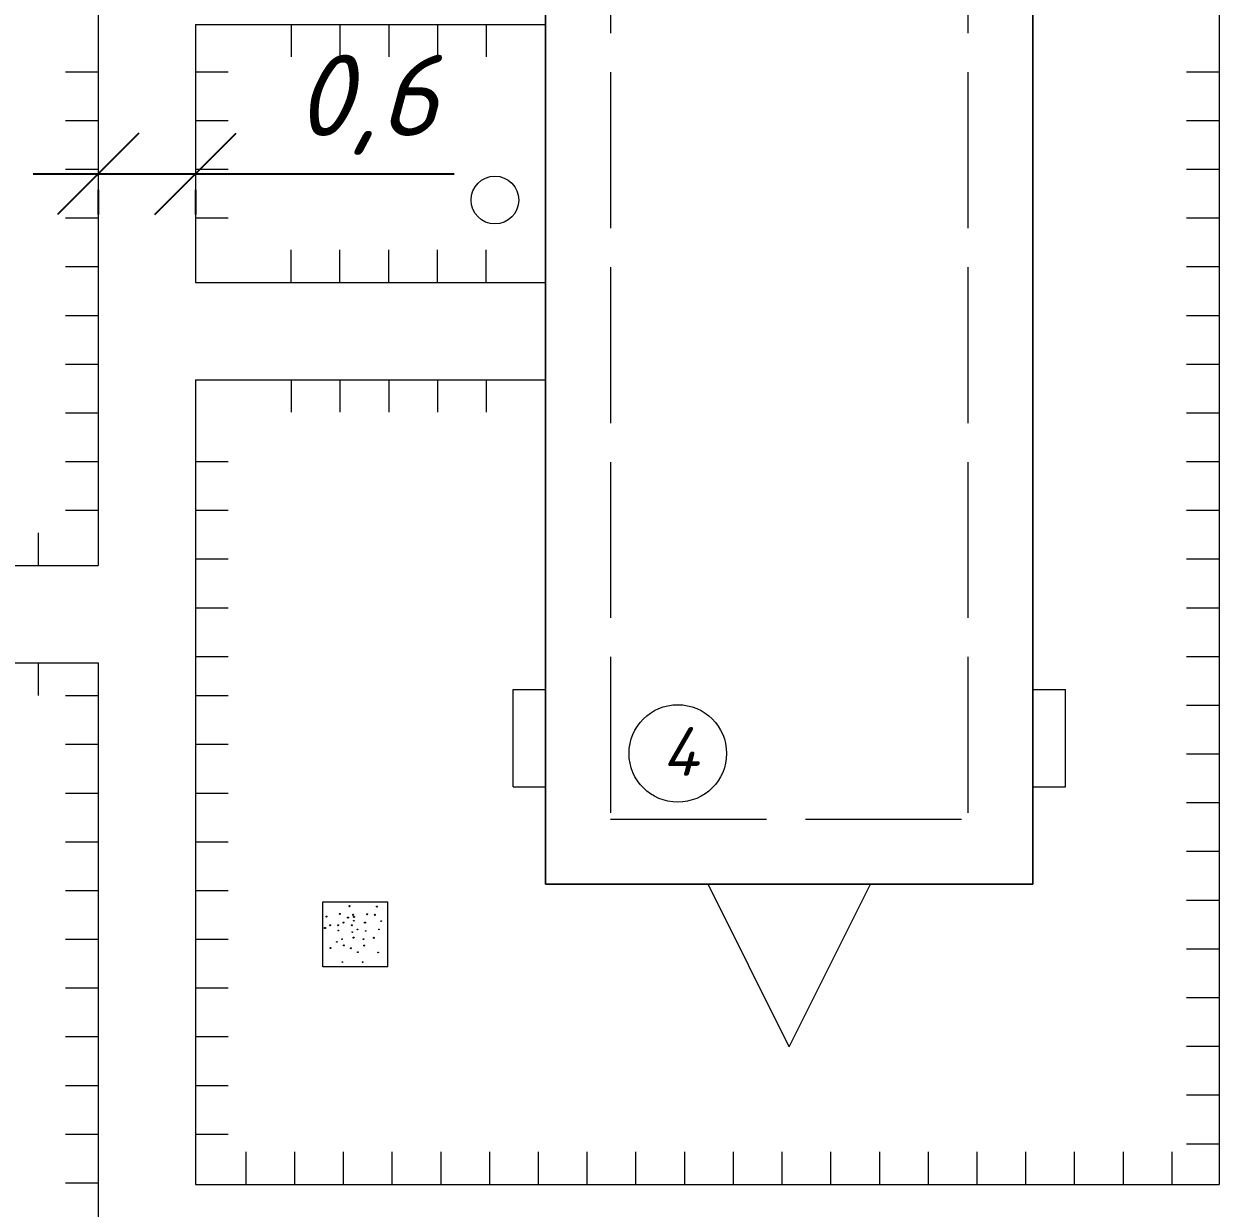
# Model space of a CAD drawing. Header units: millimetres. Extents: x 27137 to 30937, y -4667 to -569.
# Drawn here: x 29050.12 to 29086.9, y -4074.1 to -4037.64 of the extents above; entities that cross this region are included whole.
import ezdxf

# ---------------------------------------------------------------- set-up
doc = ezdxf.new("R2010")
doc.units = ezdxf.units.MM
doc.header["$LTSCALE"] = 0.4
doc.linetypes.add('ACAD_ISO02W100', pattern=[15, 12, -3])
doc.styles.add('Isocpeur', font='isocpeui.ttf', dxfattribs={"height": 2.5})
doc.styles.get("Standard").update_dxf_attribs({"font": 'isocpeui.ttf', "height": 2.5})
doc.dimstyles.new('06', dxfattribs={"dimtxt": 2.5, "dimasz": 2.5, "dimexe": 1.25, "dimexo": 0.625, "dimtad": 1, "dimdec": 0, "dimlfac": 200, "dimtxsty": 'Standard', "dimblk": 'OBLIQUE', "dimcen": 2.5, "dimdle": 2, "dimadec": 0, "dimazin": 0, "dimtfac": 1, "dimtdec": 0, "dimtmove": 0, "dimatfit": 3, "dimldrblk": 'OBLIQUE', "dimfxl": 1, "dimarcsym": 0})

# ---------------------------------------------------------------- blocks, each defined once
blk = doc.blocks.new('_Oblique')
at = {"color": 0, "linetype": 'ByBlock', "lineweight": -2}
blk.add_line((-0.5, -0.5), (0.5, 0.5), dxfattribs=at)
blk = doc.blocks.new('*D274')
at = {"color": 0, "lineweight": -2, "transparency": 16777216}
for p, q in [((29050.398, -4042.26), (29055.398, -4042.26)), ((29055.398, -4042.26), (29063.357, -4042.26)), ((29052.398, -4042.752), (29052.398, -4043.51)), ((29055.398, -4042.752), (29055.398, -4043.51))]:
    blk.add_line(p, q, dxfattribs=at)
at = {"layer": 'Defpoints', "color": 0, "transparency": 16777216}
for p in [(29052.398, -4042.127), (29055.398, -4042.127), (29055.398, -4042.26)]:
    blk.add_point(p, dxfattribs=at)
at = {"color": 0, "lineweight": -2, "transparency": 16777216, "xscale": 2.5, "yscale": 2.5, "zscale": 2.5, "rotation": 180}
blk.add_blockref('_Oblique', (29052.398, -4042.26), dxfattribs=at)
at = {"color": 0, "lineweight": -2, "transparency": 16777216, "xscale": 2.5, "yscale": 2.5, "zscale": 2.5}
blk.add_blockref('_Oblique', (29055.398, -4042.26), dxfattribs=at)
at = {"color": 0, "lineweight": 15, "transparency": 16777216, "insert": (29060.66, -4040.135), "char_height": 2.5, "attachment_point": 5, "style": 'Isocpeur'}
blk.add_mtext('0,6', dxfattribs=at)

msp = doc.modelspace()

# ---------------------------------------------------------------- linework, layer by layer
at = {"lineweight": 15}
for p, q in [((29052.3982, -4009.0035), (29052.3982, -4054.3161)), ((29086.8982, -4012.0035), (29086.8982, -4073.3693)), ((29066.17, -4064.1321), (29066.17, -4019.1321)), ((29066.17, -4019.1321), (29066.17, -4064.1321)), ((29081.17, -4019.1321), (29081.17, -4064.1321)), ((29081.17, -4064.1321), (29081.17, -4019.1321)), ((29055.3982, -4037.6618), (29066.17, -4037.6618)), ((29055.3982, -4037.6618), (29055.3982, -4045.6024)), ((29058.3414, -4037.6618), (29058.3414, -4038.6618)), ((29058.3414, -4037.6618), (29058.3414, -4038.6618)), ((29059.8414, -4037.6618), (29059.8414, -4038.6618)), ((29059.8414, -4037.6618), (29059.8414, -4038.6618)), ((29061.3414, -4037.6618), (29061.3414, -4038.6618)), ((29061.3414, -4037.6618), (29061.3414, -4038.6618)), ((29061.3414, -4037.6618), (29061.3414, -4038.6618)), ((29061.3414, -4037.6618), (29061.3414, -4038.6618)), ((29062.8414, -4037.6618), (29062.8414, -4038.6618)), ((29062.8414, -4037.6618), (29062.8414, -4038.6618)), ((29064.3414, -4037.6618), (29064.3414, -4038.6618)), ((29064.3414, -4037.6618), (29064.3414, -4038.6618)), ((29052.3982, -4039.1274), (29051.3982, -4039.1274)), ((29052.3982, -4039.1274), (29051.3982, -4039.1274)), ((29052.3982, -4039.1274), (29051.3982, -4039.1274)), ((29052.3982, -4039.1274), (29051.3982, -4039.1274)), ((29052.3982, -4039.1274), (29051.3982, -4039.1274)), ((29052.3982, -4039.1274), (29051.3982, -4039.1274)), ((29052.3982, -4039.1274), (29051.3982, -4039.1274)), ((29052.3982, -4039.1274), (29051.3982, -4039.1274)), ((29052.3982, -4039.1274), (29051.3982, -4039.1274)), ((29052.3982, -4039.1274), (29051.3982, -4039.1274)), ((29052.3982, -4039.1274), (29051.3982, -4039.1274)), ((29056.3982, -4039.1274), (29055.3982, -4039.1274)), ((29056.3982, -4039.1274), (29055.3982, -4039.1274)), ((29056.3982, -4039.1274), (29055.3982, -4039.1274)), ((29056.3982, -4039.1274), (29055.3982, -4039.1274)), ((29056.3982, -4039.1274), (29055.3982, -4039.1274)), ((29056.3982, -4039.1274), (29055.3982, -4039.1274)), ((29056.3982, -4039.1274), (29055.3982, -4039.1274)), ((29056.3982, -4039.1274), (29055.3982, -4039.1274)), ((29056.3982, -4039.1274), (29055.3982, -4039.1274)), ((29056.3982, -4039.1274), (29055.3982, -4039.1274)), ((29056.3982, -4039.1274), (29055.3982, -4039.1274)), ((29056.3982, -4039.1274), (29055.3982, -4039.1274)), ((29056.3982, -4039.1274), (29055.3982, -4039.1274)), ((29086.8982, -4039.1274), (29085.8982, -4039.1274)), ((29086.8982, -4039.1274), (29085.8982, -4039.1274)), ((29086.8982, -4039.1274), (29085.8982, -4039.1274)), ((29052.3982, -4040.6274), (29051.3982, -4040.6274)), ((29052.3982, -4040.6274), (29051.3982, -4040.6274)), ((29052.3982, -4040.6274), (29051.3982, -4040.6274)), ((29052.3982, -4040.6274), (29051.3982, -4040.6274)), ((29052.3982, -4040.6274), (29051.3982, -4040.6274)), ((29052.3982, -4040.6274), (29051.3982, -4040.6274)), ((29052.3982, -4040.6274), (29051.3982, -4040.6274)), ((29052.3982, -4040.6274), (29051.3982, -4040.6274)), ((29056.3982, -4040.6274), (29055.3982, -4040.6274)), ((29056.3982, -4040.6274), (29055.3982, -4040.6274)), ((29056.3982, -4040.6274), (29055.3982, -4040.6274)), ((29056.3982, -4040.6274), (29055.3982, -4040.6274)), ((29056.3982, -4040.6274), (29055.3982, -4040.6274)), ((29056.3982, -4040.6274), (29055.3982, -4040.6274)), ((29056.3982, -4040.6274), (29055.3982, -4040.6274)), ((29056.3982, -4040.6274), (29055.3982, -4040.6274)), ((29056.3982, -4040.6274), (29055.3982, -4040.6274)), ((29056.3982, -4040.6274), (29055.3982, -4040.6274)), ((29056.3982, -4040.6274), (29055.3982, -4040.6274)), ((29056.3982, -4040.6274), (29055.3982, -4040.6274)), ((29056.3982, -4040.6274), (29055.3982, -4040.6274)), ((29056.3982, -4040.6274), (29055.3982, -4040.6274)), ((29056.3982, -4040.6274), (29055.3982, -4040.6274)), ((29056.3982, -4040.6274), (29055.3982, -4040.6274)), ((29056.3982, -4040.6274), (29055.3982, -4040.6274)), ((29086.8982, -4040.6274), (29085.8982, -4040.6274)), ((29086.8982, -4040.6274), (29085.8982, -4040.6274)), ((29086.8982, -4040.6274), (29085.8982, -4040.6274)), ((29086.8982, -4040.6274), (29085.8982, -4040.6274)), ((29086.8982, -4040.6274), (29085.8982, -4040.6274)), ((29052.3982, -4042.1274), (29051.3982, -4042.1274)), ((29052.3982, -4042.1274), (29051.3982, -4042.1274)), ((29052.3982, -4042.1274), (29051.3982, -4042.1274)), ((29052.3982, -4042.1274), (29051.3982, -4042.1274)), ((29052.3982, -4042.1274), (29051.3982, -4042.1274)), ((29052.3982, -4042.1274), (29051.3982, -4042.1274)), ((29052.3982, -4042.1274), (29051.3982, -4042.1274)), ((29052.3982, -4042.1274), (29051.3982, -4042.1274)), ((29056.3982, -4042.1274), (29055.3982, -4042.1274)), ((29056.3982, -4042.1274), (29055.3982, -4042.1274)), ((29056.3982, -4042.1274), (29055.3982, -4042.1274)), ((29056.3982, -4042.1274), (29055.3982, -4042.1274)), ((29056.3982, -4042.1274), (29055.3982, -4042.1274)), ((29056.3982, -4042.1274), (29055.3982, -4042.1274)), ((29056.3982, -4042.1274), (29055.3982, -4042.1274)), ((29056.3982, -4042.1274), (29055.3982, -4042.1274)), ((29056.3982, -4042.1274), (29055.3982, -4042.1274)), ((29056.3982, -4042.1274), (29055.3982, -4042.1274)), ((29056.3982, -4042.1274), (29055.3982, -4042.1274)), ((29086.8982, -4042.1274), (29085.8982, -4042.1274)), ((29086.8982, -4042.1274), (29085.8982, -4042.1274)), ((29086.8982, -4042.1274), (29085.8982, -4042.1274)), ((29086.8982, -4042.1274), (29085.8982, -4042.1274)), ((29086.8982, -4042.1274), (29085.8982, -4042.1274)), ((29086.8982, -4042.1274), (29085.8982, -4042.1274)), ((29086.8982, -4042.1274), (29085.8982, -4042.1274)), ((29086.8982, -4042.1274), (29085.8982, -4042.1274)), ((29086.8982, -4042.1274), (29085.8982, -4042.1274)), ((29086.8982, -4042.1274), (29085.8982, -4042.1274)), ((29086.8982, -4042.1274), (29085.8982, -4042.1274)), ((29052.3982, -4043.6274), (29051.3982, -4043.6274)), ((29052.3982, -4043.6274), (29051.3982, -4043.6274)), ((29052.3982, -4043.6274), (29051.3982, -4043.6274)), ((29052.3982, -4043.6274), (29051.3982, -4043.6274)), ((29052.3982, -4043.6274), (29051.3982, -4043.6274)), ((29052.3982, -4043.6274), (29051.3982, -4043.6274)), ((29056.3982, -4043.6274), (29055.3982, -4043.6274)), ((29056.3982, -4043.6274), (29055.3982, -4043.6274)), ((29056.3982, -4043.6274), (29055.3982, -4043.6274)), ((29056.3982, -4043.6274), (29055.3982, -4043.6274)), ((29056.3982, -4043.6274), (29055.3982, -4043.6274)), ((29056.3982, -4043.6274), (29055.3982, -4043.6274)), ((29056.3982, -4043.6274), (29055.3982, -4043.6274)), ((29056.3982, -4043.6274), (29055.3982, -4043.6274)), ((29056.3982, -4043.6274), (29055.3982, -4043.6274)), ((29056.3982, -4043.6274), (29055.3982, -4043.6274)), ((29056.3982, -4043.6274), (29055.3982, -4043.6274)), ((29056.3982, -4043.6274), (29055.3982, -4043.6274)), ((29056.3982, -4043.6274), (29055.3982, -4043.6274)), ((29086.8982, -4043.6274), (29085.8982, -4043.6274)), ((29086.8982, -4043.6274), (29085.8982, -4043.6274)), ((29086.8982, -4043.6274), (29085.8982, -4043.6274)), ((29086.8982, -4043.6274), (29085.8982, -4043.6274)), ((29086.8982, -4043.6274), (29085.8982, -4043.6274)), ((29086.8982, -4043.6274), (29085.8982, -4043.6274)), ((29086.8982, -4043.6274), (29085.8982, -4043.6274)), ((29086.8982, -4043.6274), (29085.8982, -4043.6274)), ((29058.3414, -4045.6024), (29058.3414, -4044.6024)), ((29058.3414, -4045.6024), (29058.3414, -4044.6024)), ((29059.8414, -4045.6024), (29059.8414, -4044.6024)), ((29059.8414, -4045.6024), (29059.8414, -4044.6024)), ((29061.3414, -4045.6024), (29061.3414, -4044.6024)), ((29061.3414, -4045.6024), (29061.3414, -4044.6024)), ((29061.3414, -4045.6024), (29061.3414, -4044.6024)), ((29061.3414, -4045.6024), (29061.3414, -4044.6024)), ((29062.8414, -4045.6024), (29062.8414, -4044.6024)), ((29062.8414, -4045.6024), (29062.8414, -4044.6024)), ((29064.3414, -4045.6024), (29064.3414, -4044.6024)), ((29064.3414, -4045.6024), (29064.3414, -4044.6024)), ((29052.3982, -4045.1274), (29051.3982, -4045.1274)), ((29052.3982, -4045.1274), (29051.3982, -4045.1274)), ((29052.3982, -4045.1274), (29051.3982, -4045.1274)), ((29086.8982, -4045.1274), (29085.8982, -4045.1274)), ((29086.8982, -4045.1274), (29085.8982, -4045.1274)), ((29086.8982, -4045.1274), (29085.8982, -4045.1274)), ((29086.8982, -4045.1274), (29085.8982, -4045.1274)), ((29086.8982, -4045.1274), (29085.8982, -4045.1274)), ((29086.8982, -4045.1274), (29085.8982, -4045.1274)), ((29086.8982, -4045.1274), (29085.8982, -4045.1274)), ((29086.8982, -4045.1274), (29085.8982, -4045.1274)), ((29055.3982, -4045.6024), (29066.17, -4045.6024)), ((29052.3982, -4046.6274), (29051.3982, -4046.6274)), ((29052.3982, -4046.6274), (29051.3982, -4046.6274)), ((29052.3982, -4046.6274), (29051.3982, -4046.6274)), ((29052.3982, -4046.6274), (29051.3982, -4046.6274)), ((29052.3982, -4046.6274), (29051.3982, -4046.6274)), ((29086.8982, -4046.6274), (29085.8982, -4046.6274)), ((29086.8982, -4046.6274), (29085.8982, -4046.6274)), ((29086.8982, -4046.6274), (29085.8982, -4046.6274)), ((29086.8982, -4046.6274), (29085.8982, -4046.6274)), ((29086.8982, -4046.6274), (29085.8982, -4046.6274)), ((29086.8982, -4046.6274), (29085.8982, -4046.6274)), ((29052.3982, -4048.1274), (29051.3982, -4048.1274)), ((29052.3982, -4048.1274), (29051.3982, -4048.1274)), ((29052.3982, -4048.1274), (29051.3982, -4048.1274)), ((29052.3982, -4048.1274), (29051.3982, -4048.1274)), ((29052.3982, -4048.1274), (29051.3982, -4048.1274)), ((29052.3982, -4048.1274), (29051.3982, -4048.1274)), ((29052.3982, -4048.1274), (29051.3982, -4048.1274)), ((29052.3982, -4048.1274), (29051.3982, -4048.1274)), ((29052.3982, -4048.1274), (29051.3982, -4048.1274)), ((29052.3982, -4048.1274), (29051.3982, -4048.1274)), ((29052.3982, -4048.1274), (29051.3982, -4048.1274)), ((29086.8982, -4048.1274), (29085.8982, -4048.1274)), ((29086.8982, -4048.1274), (29085.8982, -4048.1274)), ((29086.8982, -4048.1274), (29085.8982, -4048.1274)), ((29055.3982, -4048.6024), (29066.17, -4048.6024)), ((29055.3982, -4048.6024), (29055.3982, -4057.3161)), ((29058.3414, -4048.6024), (29058.3414, -4049.6024)), ((29058.3414, -4048.6024), (29058.3414, -4049.6024)), ((29059.8414, -4048.6024), (29059.8414, -4049.6024)), ((29059.8414, -4048.6024), (29059.8414, -4049.6024)), ((29061.3414, -4048.6024), (29061.3414, -4049.6024)), ((29061.3414, -4048.6024), (29061.3414, -4049.6024)), ((29061.3414, -4048.6024), (29061.3414, -4049.6024)), ((29061.3414, -4048.6024), (29061.3414, -4049.6024)), ((29062.8414, -4048.6024), (29062.8414, -4049.6024)), ((29062.8414, -4048.6024), (29062.8414, -4049.6024)), ((29064.3414, -4048.6024), (29064.3414, -4049.6024)), ((29064.3414, -4048.6024), (29064.3414, -4049.6024)), ((29052.3982, -4049.6274), (29051.3982, -4049.6274)), ((29052.3982, -4049.6274), (29051.3982, -4049.6274)), ((29052.3982, -4049.6274), (29051.3982, -4049.6274)), ((29052.3982, -4049.6274), (29051.3982, -4049.6274)), ((29052.3982, -4049.6274), (29051.3982, -4049.6274)), ((29052.3982, -4049.6274), (29051.3982, -4049.6274)), ((29052.3982, -4049.6274), (29051.3982, -4049.6274)), ((29052.3982, -4049.6274), (29051.3982, -4049.6274)), ((29086.8982, -4049.6274), (29085.8982, -4049.6274)), ((29086.8982, -4049.6274), (29085.8982, -4049.6274)), ((29086.8982, -4049.6274), (29085.8982, -4049.6274)), ((29086.8982, -4049.6274), (29085.8982, -4049.6274)), ((29086.8982, -4049.6274), (29085.8982, -4049.6274)), ((29052.3982, -4051.1274), (29051.3982, -4051.1274)), ((29052.3982, -4051.1274), (29051.3982, -4051.1274)), ((29052.3982, -4051.1274), (29051.3982, -4051.1274)), ((29052.3982, -4051.1274), (29051.3982, -4051.1274)), ((29052.3982, -4051.1274), (29051.3982, -4051.1274)), ((29052.3982, -4051.1274), (29051.3982, -4051.1274)), ((29052.3982, -4051.1274), (29051.3982, -4051.1274)), ((29052.3982, -4051.1274), (29051.3982, -4051.1274)), ((29056.3982, -4051.1274), (29055.3982, -4051.1274)), ((29056.3982, -4051.1274), (29055.3982, -4051.1274)), ((29056.3982, -4051.1274), (29055.3982, -4051.1274)), ((29056.3982, -4051.1274), (29055.3982, -4051.1274)), ((29056.3982, -4051.1274), (29055.3982, -4051.1274)), ((29056.3982, -4051.1274), (29055.3982, -4051.1274)), ((29056.3982, -4051.1274), (29055.3982, -4051.1274)), ((29056.3982, -4051.1274), (29055.3982, -4051.1274)), ((29086.8982, -4051.1274), (29085.8982, -4051.1274)), ((29086.8982, -4051.1274), (29085.8982, -4051.1274)), ((29086.8982, -4051.1274), (29085.8982, -4051.1274)), ((29086.8982, -4051.1274), (29085.8982, -4051.1274)), ((29086.8982, -4051.1274), (29085.8982, -4051.1274)), ((29086.8982, -4051.1274), (29085.8982, -4051.1274)), ((29086.8982, -4051.1274), (29085.8982, -4051.1274)), ((29086.8982, -4051.1274), (29085.8982, -4051.1274)), ((29086.8982, -4051.1274), (29085.8982, -4051.1274)), ((29086.8982, -4051.1274), (29085.8982, -4051.1274)), ((29086.8982, -4051.1274), (29085.8982, -4051.1274)), ((29086.8982, -4051.1274), (29085.8982, -4051.1274)), ((29086.8982, -4051.1274), (29085.8982, -4051.1274)), ((29086.8982, -4051.1274), (29085.8982, -4051.1274)), ((29086.8982, -4051.1274), (29085.8982, -4051.1274)), ((29086.8982, -4051.1274), (29085.8982, -4051.1274)), ((29086.8982, -4051.1274), (29085.8982, -4051.1274)), ((29086.8982, -4051.1274), (29085.8982, -4051.1274)), ((29086.8982, -4051.1274), (29085.8982, -4051.1274)), ((29086.8982, -4051.1274), (29085.8982, -4051.1274)), ((29086.8982, -4051.1274), (29085.8982, -4051.1274)), ((29086.8982, -4051.1274), (29085.8982, -4051.1274)), ((29052.3982, -4052.6274), (29051.3982, -4052.6274)), ((29052.3982, -4052.6274), (29051.3982, -4052.6274)), ((29052.3982, -4052.6274), (29051.3982, -4052.6274)), ((29056.3982, -4052.6274), (29055.3982, -4052.6274)), ((29056.3982, -4052.6274), (29055.3982, -4052.6274)), ((29056.3982, -4052.6274), (29055.3982, -4052.6274)), ((29056.3982, -4052.6274), (29055.3982, -4052.6274)), ((29056.3982, -4052.6274), (29055.3982, -4052.6274)), ((29056.3982, -4052.6274), (29055.3982, -4052.6274)), ((29056.3982, -4052.6274), (29055.3982, -4052.6274)), ((29056.3982, -4052.6274), (29055.3982, -4052.6274)), ((29056.3982, -4052.6274), (29055.3982, -4052.6274)), ((29056.3982, -4052.6274), (29055.3982, -4052.6274)), ((29056.3982, -4052.6274), (29055.3982, -4052.6274)), ((29056.3982, -4052.6274), (29055.3982, -4052.6274)), ((29056.3982, -4052.6274), (29055.3982, -4052.6274)), ((29056.3982, -4052.6274), (29055.3982, -4052.6274)), ((29056.3982, -4052.6274), (29055.3982, -4052.6274)), ((29056.3982, -4052.6274), (29055.3982, -4052.6274)), ((29056.3982, -4052.6274), (29055.3982, -4052.6274)), ((29056.3982, -4052.6274), (29055.3982, -4052.6274)), ((29056.3982, -4052.6274), (29055.3982, -4052.6274)), ((29056.3982, -4052.6274), (29055.3982, -4052.6274)), ((29056.3982, -4052.6274), (29055.3982, -4052.6274)), ((29056.3982, -4052.6274), (29055.3982, -4052.6274)), ((29086.8982, -4052.6274), (29085.8982, -4052.6274)), ((29086.8982, -4052.6274), (29085.8982, -4052.6274)), ((29086.8982, -4052.6274), (29085.8982, -4052.6274)), ((29086.8982, -4052.6274), (29085.8982, -4052.6274)), ((29086.8982, -4052.6274), (29085.8982, -4052.6274)), ((29086.8982, -4052.6274), (29085.8982, -4052.6274)), ((29086.8982, -4052.6274), (29085.8982, -4052.6274)), ((29086.8982, -4052.6274), (29085.8982, -4052.6274)), ((29050.5697, -4054.3161), (29050.5697, -4053.3161)), ((29050.5697, -4054.3161), (29050.5697, -4053.3161)), ((29056.3982, -4054.1274), (29055.3982, -4054.1274)), ((29056.3982, -4054.1274), (29055.3982, -4054.1274)), ((29056.3982, -4054.1274), (29055.3982, -4054.1274)), ((29056.3982, -4054.1274), (29055.3982, -4054.1274)), ((29056.3982, -4054.1274), (29055.3982, -4054.1274)), ((29056.3982, -4054.1274), (29055.3982, -4054.1274)), ((29056.3982, -4054.1274), (29055.3982, -4054.1274)), ((29056.3982, -4054.1274), (29055.3982, -4054.1274)), ((29056.3982, -4054.1274), (29055.3982, -4054.1274)), ((29056.3982, -4054.1274), (29055.3982, -4054.1274)), ((29056.3982, -4054.1274), (29055.3982, -4054.1274)), ((29086.8982, -4054.1274), (29085.8982, -4054.1274)), ((29086.8982, -4054.1274), (29085.8982, -4054.1274)), ((29086.8982, -4054.1274), (29085.8982, -4054.1274)), ((29086.8982, -4054.1274), (29085.8982, -4054.1274)), ((29086.8982, -4054.1274), (29085.8982, -4054.1274)), ((29086.8982, -4054.1274), (29085.8982, -4054.1274)), ((29086.8982, -4054.1274), (29085.8982, -4054.1274)), ((29086.8982, -4054.1274), (29085.8982, -4054.1274)), ((29086.8982, -4054.1274), (29085.8982, -4054.1274)), ((29086.8982, -4054.1274), (29085.8982, -4054.1274)), ((29086.8982, -4054.1274), (29085.8982, -4054.1274)), ((29086.8982, -4054.1274), (29085.8982, -4054.1274)), ((29086.8982, -4054.1274), (29085.8982, -4054.1274)), ((29086.8982, -4054.1274), (29085.8982, -4054.1274)), ((29086.8982, -4054.1274), (29085.8982, -4054.1274)), ((29086.8982, -4054.1274), (29085.8982, -4054.1274)), ((29086.8982, -4054.1274), (29085.8982, -4054.1274)), ((29086.8982, -4054.1274), (29085.8982, -4054.1274)), ((29086.8982, -4054.1274), (29085.8982, -4054.1274)), ((29013.0697, -4054.3161), (29052.3982, -4054.3161)), ((29056.3982, -4055.6274), (29055.3982, -4055.6274)), ((29056.3982, -4055.6274), (29055.3982, -4055.6274)), ((29056.3982, -4055.6274), (29055.3982, -4055.6274)), ((29056.3982, -4055.6274), (29055.3982, -4055.6274)), ((29056.3982, -4055.6274), (29055.3982, -4055.6274)), ((29056.3982, -4055.6274), (29055.3982, -4055.6274)), ((29056.3982, -4055.6274), (29055.3982, -4055.6274)), ((29056.3982, -4055.6274), (29055.3982, -4055.6274)), ((29086.8982, -4055.6274), (29085.8982, -4055.6274)), ((29086.8982, -4055.6274), (29085.8982, -4055.6274)), ((29086.8982, -4055.6274), (29085.8982, -4055.6274)), ((29086.8982, -4055.6274), (29085.8982, -4055.6274)), ((29086.8982, -4055.6274), (29085.8982, -4055.6274)), ((29086.8982, -4055.6274), (29085.8982, -4055.6274)), ((29086.8982, -4055.6274), (29085.8982, -4055.6274)), ((29086.8982, -4055.6274), (29085.8982, -4055.6274)), ((29086.8982, -4055.6274), (29085.8982, -4055.6274)), ((29086.8982, -4055.6274), (29085.8982, -4055.6274)), ((29086.8982, -4055.6274), (29085.8982, -4055.6274)), ((29086.8982, -4055.6274), (29085.8982, -4055.6274)), ((29086.8982, -4055.6274), (29085.8982, -4055.6274)), ((29086.8982, -4055.6274), (29085.8982, -4055.6274)), ((29056.3982, -4057.1274), (29055.3982, -4057.1274)), ((29056.3982, -4057.1274), (29055.3982, -4057.1274)), ((29056.3982, -4057.1274), (29055.3982, -4057.1274)), ((29086.8982, -4057.1274), (29085.8982, -4057.1274)), ((29086.8982, -4057.1274), (29085.8982, -4057.1274)), ((29086.8982, -4057.1274), (29085.8982, -4057.1274)), ((29086.8982, -4057.1274), (29085.8982, -4057.1274)), ((29086.8982, -4057.1274), (29085.8982, -4057.1274)), ((29086.8982, -4057.1274), (29085.8982, -4057.1274)), ((29086.8982, -4057.1274), (29085.8982, -4057.1274)), ((29086.8982, -4057.1274), (29085.8982, -4057.1274)), ((29086.8982, -4057.1274), (29085.8982, -4057.1274)), ((29086.8982, -4057.1274), (29085.8982, -4057.1274)), ((29086.8982, -4057.1274), (29085.8982, -4057.1274)), ((29013.0697, -4057.3161), (29052.3982, -4057.3161)), ((29050.5697, -4058.3161), (29050.5697, -4057.3161)), ((29050.5697, -4058.3161), (29050.5697, -4057.3161)), ((29065.17, -4061.1321), (29065.17, -4058.1321)), ((29081.17, -4058.1321), (29082.17, -4058.1321)), ((29082.17, -4061.1321), (29082.17, -4058.1321)), ((29052.3982, -4058.3321), (29051.3982, -4058.3321)), ((29052.3982, -4058.3321), (29051.3982, -4058.3321)), ((29052.3982, -4058.3321), (29051.3982, -4058.3321)), ((29052.3982, -4058.3321), (29051.3982, -4058.3321)), ((29052.3982, -4058.3321), (29051.3982, -4058.3321)), ((29052.3982, -4058.3321), (29051.3982, -4058.3321)), ((29052.3982, -4058.3321), (29051.3982, -4058.3321)), ((29052.3982, -4058.3321), (29051.3982, -4058.3321)), ((29056.3982, -4058.3321), (29055.3982, -4058.3321)), ((29056.3982, -4058.3321), (29055.3982, -4058.3321)), ((29056.3982, -4058.3321), (29055.3982, -4058.3321)), ((29056.3982, -4058.3321), (29055.3982, -4058.3321)), ((29056.3982, -4058.3321), (29055.3982, -4058.3321)), ((29056.3982, -4058.3321), (29055.3982, -4058.3321)), ((29056.3982, -4058.3321), (29055.3982, -4058.3321)), ((29056.3982, -4058.3321), (29055.3982, -4058.3321)), ((29056.3982, -4058.3321), (29055.3982, -4058.3321)), ((29056.3982, -4058.3321), (29055.3982, -4058.3321)), ((29056.3982, -4058.3321), (29055.3982, -4058.3321)), ((29086.8982, -4058.6274), (29085.8982, -4058.6274)), ((29086.8982, -4058.6274), (29085.8982, -4058.6274)), ((29086.8982, -4058.6274), (29085.8982, -4058.6274)), ((29086.8982, -4058.6274), (29085.8982, -4058.6274)), ((29086.8982, -4058.6274), (29085.8982, -4058.6274)), ((29086.8982, -4058.6274), (29085.8982, -4058.6274)), ((29086.8982, -4058.6274), (29085.8982, -4058.6274)), ((29086.8982, -4058.6274), (29085.8982, -4058.6274)), ((29086.8982, -4058.6274), (29085.8982, -4058.6274)), ((29086.8982, -4058.6274), (29085.8982, -4058.6274)), ((29086.8982, -4058.6274), (29085.8982, -4058.6274)), ((29052.3982, -4059.8321), (29051.3982, -4059.8321)), ((29052.3982, -4059.8321), (29051.3982, -4059.8321)), ((29052.3982, -4059.8321), (29051.3982, -4059.8321)), ((29052.3982, -4059.8321), (29051.3982, -4059.8321)), ((29052.3982, -4059.8321), (29051.3982, -4059.8321)), ((29052.3982, -4059.8321), (29051.3982, -4059.8321)), ((29056.3982, -4059.8321), (29055.3982, -4059.8321)), ((29056.3982, -4059.8321), (29055.3982, -4059.8321)), ((29056.3982, -4059.8321), (29055.3982, -4059.8321)), ((29056.3982, -4059.8321), (29055.3982, -4059.8321)), ((29056.3982, -4059.8321), (29055.3982, -4059.8321)), ((29056.3982, -4059.8321), (29055.3982, -4059.8321)), ((29056.3982, -4059.8321), (29055.3982, -4059.8321)), ((29056.3982, -4059.8321), (29055.3982, -4059.8321)), ((29056.3982, -4059.8321), (29055.3982, -4059.8321)), ((29056.3982, -4059.8321), (29055.3982, -4059.8321)), ((29056.3982, -4059.8321), (29055.3982, -4059.8321)), ((29056.3982, -4059.8321), (29055.3982, -4059.8321)), ((29056.3982, -4059.8321), (29055.3982, -4059.8321)), ((29086.8982, -4060.1274), (29085.8982, -4060.1274)), ((29086.8982, -4060.1274), (29085.8982, -4060.1274)), ((29086.8982, -4060.1274), (29085.8982, -4060.1274)), ((29086.8982, -4060.1274), (29085.8982, -4060.1274)), ((29086.8982, -4060.1274), (29085.8982, -4060.1274)), ((29086.8982, -4060.1274), (29085.8982, -4060.1274)), ((29086.8982, -4060.1274), (29085.8982, -4060.1274)), ((29086.8982, -4060.1274), (29085.8982, -4060.1274)), ((29086.8982, -4060.1274), (29085.8982, -4060.1274)), ((29086.8982, -4060.1274), (29085.8982, -4060.1274)), ((29086.8982, -4060.1274), (29085.8982, -4060.1274)), ((29086.8982, -4060.1274), (29085.8982, -4060.1274)), ((29086.8982, -4060.1274), (29085.8982, -4060.1274)), ((29086.8982, -4060.1274), (29085.8982, -4060.1274)), ((29065.17, -4061.1321), (29066.17, -4061.1321)), ((29081.17, -4061.1321), (29082.17, -4061.1321)), ((29052.3982, -4061.3321), (29051.3982, -4061.3321)), ((29052.3982, -4061.3321), (29051.3982, -4061.3321)), ((29052.3982, -4061.3321), (29051.3982, -4061.3321)), ((29056.3982, -4061.3321), (29055.3982, -4061.3321)), ((29056.3982, -4061.3321), (29055.3982, -4061.3321)), ((29056.3982, -4061.3321), (29055.3982, -4061.3321)), ((29056.3982, -4061.3321), (29055.3982, -4061.3321)), ((29056.3982, -4061.3321), (29055.3982, -4061.3321)), ((29056.3982, -4061.3321), (29055.3982, -4061.3321)), ((29056.3982, -4061.3321), (29055.3982, -4061.3321)), ((29056.3982, -4061.3321), (29055.3982, -4061.3321)), ((29056.3982, -4061.3321), (29055.3982, -4061.3321)), ((29056.3982, -4061.3321), (29055.3982, -4061.3321)), ((29056.3982, -4061.3321), (29055.3982, -4061.3321)), ((29056.3982, -4061.3321), (29055.3982, -4061.3321)), ((29056.3982, -4061.3321), (29055.3982, -4061.3321)), ((29056.3982, -4061.3321), (29055.3982, -4061.3321)), ((29086.8982, -4061.6274), (29085.8982, -4061.6274)), ((29086.8982, -4061.6274), (29085.8982, -4061.6274)), ((29086.8982, -4061.6274), (29085.8982, -4061.6274)), ((29086.8982, -4061.6274), (29085.8982, -4061.6274)), ((29086.8982, -4061.6274), (29085.8982, -4061.6274)), ((29086.8982, -4061.6274), (29085.8982, -4061.6274)), ((29086.8982, -4061.6274), (29085.8982, -4061.6274)), ((29086.8982, -4061.6274), (29085.8982, -4061.6274)), ((29086.8982, -4061.6274), (29085.8982, -4061.6274)), ((29086.8982, -4061.6274), (29085.8982, -4061.6274)), ((29086.8982, -4061.6274), (29085.8982, -4061.6274)), ((29086.8982, -4061.6274), (29085.8982, -4061.6274)), ((29086.8982, -4061.6274), (29085.8982, -4061.6274)), ((29052.3982, -4062.8321), (29051.3982, -4062.8321)), ((29052.3982, -4062.8321), (29051.3982, -4062.8321)), ((29052.3982, -4062.8321), (29051.3982, -4062.8321)), ((29052.3982, -4062.8321), (29051.3982, -4062.8321)), ((29052.3982, -4062.8321), (29051.3982, -4062.8321)), ((29056.3982, -4062.8321), (29055.3982, -4062.8321)), ((29056.3982, -4062.8321), (29055.3982, -4062.8321)), ((29056.3982, -4062.8321), (29055.3982, -4062.8321)), ((29056.3982, -4062.8321), (29055.3982, -4062.8321)), ((29056.3982, -4062.8321), (29055.3982, -4062.8321)), ((29056.3982, -4062.8321), (29055.3982, -4062.8321)), ((29056.3982, -4062.8321), (29055.3982, -4062.8321)), ((29056.3982, -4062.8321), (29055.3982, -4062.8321)), ((29086.8982, -4063.1274), (29085.8982, -4063.1274)), ((29086.8982, -4063.1274), (29085.8982, -4063.1274)), ((29086.8982, -4063.1274), (29085.8982, -4063.1274)), ((29086.8982, -4063.1274), (29085.8982, -4063.1274)), ((29086.8982, -4063.1274), (29085.8982, -4063.1274)), ((29086.8982, -4063.1274), (29085.8982, -4063.1274)), ((29086.8982, -4063.1274), (29085.8982, -4063.1274)), ((29086.8982, -4063.1274), (29085.8982, -4063.1274)), ((29086.8982, -4063.1274), (29085.8982, -4063.1274)), ((29086.8982, -4063.1274), (29085.8982, -4063.1274)), ((29086.8982, -4063.1274), (29085.8982, -4063.1274)), ((29086.8982, -4063.1274), (29085.8982, -4063.1274)), ((29086.8982, -4063.1274), (29085.8982, -4063.1274)), ((29086.8982, -4063.1274), (29085.8982, -4063.1274)), ((29086.8982, -4063.1274), (29085.8982, -4063.1274)), ((29086.8982, -4063.1274), (29085.8982, -4063.1274)), ((29086.8982, -4063.1274), (29085.8982, -4063.1274)), ((29086.8982, -4063.1274), (29085.8982, -4063.1274)), ((29086.8982, -4063.1274), (29085.8982, -4063.1274)), ((29052.3982, -4064.3321), (29051.3982, -4064.3321)), ((29052.3982, -4064.3321), (29051.3982, -4064.3321)), ((29052.3982, -4064.3321), (29051.3982, -4064.3321)), ((29052.3982, -4064.3321), (29051.3982, -4064.3321)), ((29052.3982, -4064.3321), (29051.3982, -4064.3321)), ((29052.3982, -4064.3321), (29051.3982, -4064.3321)), ((29052.3982, -4064.3321), (29051.3982, -4064.3321)), ((29052.3982, -4064.3321), (29051.3982, -4064.3321)), ((29052.3982, -4064.3321), (29051.3982, -4064.3321)), ((29052.3982, -4064.3321), (29051.3982, -4064.3321)), ((29052.3982, -4064.3321), (29051.3982, -4064.3321)), ((29056.3982, -4064.3321), (29055.3982, -4064.3321)), ((29056.3982, -4064.3321), (29055.3982, -4064.3321)), ((29056.3982, -4064.3321), (29055.3982, -4064.3321)), ((29056.3982, -4064.3321), (29055.3982, -4064.3321)), ((29056.3982, -4064.3321), (29055.3982, -4064.3321)), ((29056.3982, -4064.3321), (29055.3982, -4064.3321)), ((29056.3982, -4064.3321), (29055.3982, -4064.3321)), ((29056.3982, -4064.3321), (29055.3982, -4064.3321)), ((29056.3982, -4064.3321), (29055.3982, -4064.3321)), ((29056.3982, -4064.3321), (29055.3982, -4064.3321)), ((29056.3982, -4064.3321), (29055.3982, -4064.3321)), ((29056.3982, -4064.3321), (29055.3982, -4064.3321)), ((29056.3982, -4064.3321), (29055.3982, -4064.3321)), ((29056.3982, -4064.3321), (29055.3982, -4064.3321)), ((29056.3982, -4064.3321), (29055.3982, -4064.3321)), ((29056.3982, -4064.3321), (29055.3982, -4064.3321)), ((29056.3982, -4064.3321), (29055.3982, -4064.3321)), ((29056.3982, -4064.3321), (29055.3982, -4064.3321)), ((29056.3982, -4064.3321), (29055.3982, -4064.3321)), ((29081.17, -4064.1321), (29066.17, -4064.1321)), ((29066.17, -4064.1321), (29081.17, -4064.1321)), ((29073.67, -4069.1321), (29071.17, -4064.1321)), ((29073.67, -4069.1321), (29076.17, -4064.1321)), ((29078.9632, -4064.1321), (29073.9632, -4064.1321)), ((29059.3132, -4066.675), (29059.3132, -4064.675)), ((29059.3132, -4064.675), (29061.3132, -4064.675)), ((29086.8982, -4064.6274), (29085.8982, -4064.6274)), ((29086.8982, -4064.6274), (29085.8982, -4064.6274)), ((29086.8982, -4064.6274), (29085.8982, -4064.6274)), ((29086.8982, -4064.6274), (29085.8982, -4064.6274)), ((29086.8982, -4064.6274), (29085.8982, -4064.6274)), ((29086.8982, -4064.6274), (29085.8982, -4064.6274)), ((29086.8982, -4064.6274), (29085.8982, -4064.6274)), ((29086.8982, -4064.6274), (29085.8982, -4064.6274)), ((29086.8982, -4064.6274), (29085.8982, -4064.6274)), ((29086.8982, -4064.6274), (29085.8982, -4064.6274)), ((29086.8982, -4064.6274), (29085.8982, -4064.6274)), ((29086.8982, -4064.6274), (29085.8982, -4064.6274)), ((29086.8982, -4064.6274), (29085.8982, -4064.6274)), ((29086.8982, -4064.6274), (29085.8982, -4064.6274)), ((29052.3982, -4065.8321), (29051.3982, -4065.8321)), ((29052.3982, -4065.8321), (29051.3982, -4065.8321)), ((29052.3982, -4065.8321), (29051.3982, -4065.8321)), ((29052.3982, -4065.8321), (29051.3982, -4065.8321)), ((29052.3982, -4065.8321), (29051.3982, -4065.8321)), ((29052.3982, -4065.8321), (29051.3982, -4065.8321)), ((29052.3982, -4065.8321), (29051.3982, -4065.8321)), ((29052.3982, -4065.8321), (29051.3982, -4065.8321)), ((29056.3982, -4065.8321), (29055.3982, -4065.8321)), ((29056.3982, -4065.8321), (29055.3982, -4065.8321)), ((29056.3982, -4065.8321), (29055.3982, -4065.8321)), ((29056.3982, -4065.8321), (29055.3982, -4065.8321)), ((29056.3982, -4065.8321), (29055.3982, -4065.8321)), ((29056.3982, -4065.8321), (29055.3982, -4065.8321)), ((29056.3982, -4065.8321), (29055.3982, -4065.8321)), ((29056.3982, -4065.8321), (29055.3982, -4065.8321)), ((29056.3982, -4065.8321), (29055.3982, -4065.8321)), ((29056.3982, -4065.8321), (29055.3982, -4065.8321)), ((29056.3982, -4065.8321), (29055.3982, -4065.8321)), ((29056.3982, -4065.8321), (29055.3982, -4065.8321)), ((29056.3982, -4065.8321), (29055.3982, -4065.8321)), ((29056.3982, -4065.8321), (29055.3982, -4065.8321)), ((29056.3982, -4065.8321), (29055.3982, -4065.8321)), ((29056.3982, -4065.8321), (29055.3982, -4065.8321)), ((29056.3982, -4065.8321), (29055.3982, -4065.8321)), ((29056.3982, -4065.8321), (29055.3982, -4065.8321)), ((29056.3982, -4065.8321), (29055.3982, -4065.8321)), ((29086.8982, -4066.1274), (29085.8982, -4066.1274)), ((29086.8982, -4066.1274), (29085.8982, -4066.1274)), ((29086.8982, -4066.1274), (29085.8982, -4066.1274)), ((29086.8982, -4066.1274), (29085.8982, -4066.1274)), ((29086.8982, -4066.1274), (29085.8982, -4066.1274)), ((29086.8982, -4066.1274), (29085.8982, -4066.1274)), ((29086.8982, -4066.1274), (29085.8982, -4066.1274)), ((29086.8982, -4066.1274), (29085.8982, -4066.1274)), ((29086.8982, -4066.1274), (29085.8982, -4066.1274)), ((29086.8982, -4066.1274), (29085.8982, -4066.1274)), ((29086.8982, -4066.1274), (29085.8982, -4066.1274)), ((29061.3132, -4066.675), (29059.3132, -4066.675)), ((29052.3982, -4067.3321), (29051.3982, -4067.3321)), ((29052.3982, -4067.3321), (29051.3982, -4067.3321)), ((29052.3982, -4067.3321), (29051.3982, -4067.3321)), ((29052.3982, -4067.3321), (29051.3982, -4067.3321)), ((29052.3982, -4067.3321), (29051.3982, -4067.3321)), ((29052.3982, -4067.3321), (29051.3982, -4067.3321)), ((29052.3982, -4067.3321), (29051.3982, -4067.3321)), ((29052.3982, -4067.3321), (29051.3982, -4067.3321)), ((29056.3982, -4067.3321), (29055.3982, -4067.3321)), ((29056.3982, -4067.3321), (29055.3982, -4067.3321)), ((29056.3982, -4067.3321), (29055.3982, -4067.3321)), ((29056.3982, -4067.3321), (29055.3982, -4067.3321)), ((29056.3982, -4067.3321), (29055.3982, -4067.3321)), ((29056.3982, -4067.3321), (29055.3982, -4067.3321)), ((29056.3982, -4067.3321), (29055.3982, -4067.3321)), ((29056.3982, -4067.3321), (29055.3982, -4067.3321)), ((29056.3982, -4067.3321), (29055.3982, -4067.3321)), ((29056.3982, -4067.3321), (29055.3982, -4067.3321)), ((29056.3982, -4067.3321), (29055.3982, -4067.3321)), ((29056.3982, -4067.3321), (29055.3982, -4067.3321)), ((29056.3982, -4067.3321), (29055.3982, -4067.3321)), ((29056.3982, -4067.3321), (29055.3982, -4067.3321)), ((29056.3982, -4067.3321), (29055.3982, -4067.3321)), ((29056.3982, -4067.3321), (29055.3982, -4067.3321)), ((29056.3982, -4067.3321), (29055.3982, -4067.3321)), ((29056.3982, -4067.3321), (29055.3982, -4067.3321)), ((29056.3982, -4067.3321), (29055.3982, -4067.3321)), ((29056.3982, -4067.3321), (29055.3982, -4067.3321)), ((29056.3982, -4067.3321), (29055.3982, -4067.3321)), ((29056.3982, -4067.3321), (29055.3982, -4067.3321)), ((29056.3982, -4067.3321), (29055.3982, -4067.3321)), ((29056.3982, -4067.3321), (29055.3982, -4067.3321)), ((29056.3982, -4067.3321), (29055.3982, -4067.3321)), ((29056.3982, -4067.3321), (29055.3982, -4067.3321)), ((29056.3982, -4067.3321), (29055.3982, -4067.3321)), ((29086.8982, -4067.6274), (29085.8982, -4067.6274)), ((29086.8982, -4067.6274), (29085.8982, -4067.6274)), ((29086.8982, -4067.6274), (29085.8982, -4067.6274)), ((29086.8982, -4067.6274), (29085.8982, -4067.6274)), ((29086.8982, -4067.6274), (29085.8982, -4067.6274)), ((29086.8982, -4067.6274), (29085.8982, -4067.6274)), ((29086.8982, -4067.6274), (29085.8982, -4067.6274)), ((29086.8982, -4067.6274), (29085.8982, -4067.6274)), ((29086.8982, -4067.6274), (29085.8982, -4067.6274)), ((29086.8982, -4067.6274), (29085.8982, -4067.6274)), ((29086.8982, -4067.6274), (29085.8982, -4067.6274)), ((29052.3982, -4068.8321), (29051.3982, -4068.8321)), ((29052.3982, -4068.8321), (29051.3982, -4068.8321)), ((29052.3982, -4068.8321), (29051.3982, -4068.8321)), ((29052.3982, -4068.8321), (29051.3982, -4068.8321)), ((29052.3982, -4068.8321), (29051.3982, -4068.8321)), ((29052.3982, -4068.8321), (29051.3982, -4068.8321)), ((29052.3982, -4068.8321), (29051.3982, -4068.8321)), ((29052.3982, -4068.8321), (29051.3982, -4068.8321)), ((29056.3982, -4068.8321), (29055.3982, -4068.8321)), ((29056.3982, -4068.8321), (29055.3982, -4068.8321)), ((29056.3982, -4068.8321), (29055.3982, -4068.8321)), ((29056.3982, -4068.8321), (29055.3982, -4068.8321)), ((29056.3982, -4068.8321), (29055.3982, -4068.8321)), ((29056.3982, -4068.8321), (29055.3982, -4068.8321)), ((29056.3982, -4068.8321), (29055.3982, -4068.8321)), ((29056.3982, -4068.8321), (29055.3982, -4068.8321)), ((29056.3982, -4068.8321), (29055.3982, -4068.8321)), ((29056.3982, -4068.8321), (29055.3982, -4068.8321)), ((29056.3982, -4068.8321), (29055.3982, -4068.8321)), ((29056.3982, -4068.8321), (29055.3982, -4068.8321)), ((29056.3982, -4068.8321), (29055.3982, -4068.8321)), ((29056.3982, -4068.8321), (29055.3982, -4068.8321)), ((29086.8982, -4069.1274), (29085.8982, -4069.1274)), ((29086.8982, -4069.1274), (29085.8982, -4069.1274)), ((29086.8982, -4069.1274), (29085.8982, -4069.1274)), ((29086.8982, -4069.1274), (29085.8982, -4069.1274)), ((29086.8982, -4069.1274), (29085.8982, -4069.1274)), ((29086.8982, -4069.1274), (29085.8982, -4069.1274)), ((29086.8982, -4069.1274), (29085.8982, -4069.1274)), ((29086.8982, -4069.1274), (29085.8982, -4069.1274)), ((29086.8982, -4069.1274), (29085.8982, -4069.1274)), ((29086.8982, -4069.1274), (29085.8982, -4069.1274)), ((29086.8982, -4069.1274), (29085.8982, -4069.1274)), ((29086.8982, -4069.1274), (29085.8982, -4069.1274)), ((29086.8982, -4069.1274), (29085.8982, -4069.1274)), ((29086.8982, -4069.1274), (29085.8982, -4069.1274)), ((29052.3982, -4070.3321), (29051.3982, -4070.3321)), ((29052.3982, -4070.3321), (29051.3982, -4070.3321)), ((29052.3982, -4070.3321), (29051.3982, -4070.3321)), ((29052.3982, -4070.3321), (29051.3982, -4070.3321)), ((29052.3982, -4070.3321), (29051.3982, -4070.3321)), ((29052.3982, -4070.3321), (29051.3982, -4070.3321)), ((29052.3982, -4070.3321), (29051.3982, -4070.3321)), ((29052.3982, -4070.3321), (29051.3982, -4070.3321)), ((29052.3982, -4070.3321), (29051.3982, -4070.3321)), ((29052.3982, -4070.3321), (29051.3982, -4070.3321)), ((29052.3982, -4070.3321), (29051.3982, -4070.3321)), ((29056.3982, -4070.3321), (29055.3982, -4070.3321)), ((29056.3982, -4070.3321), (29055.3982, -4070.3321)), ((29056.3982, -4070.3321), (29055.3982, -4070.3321)), ((29056.3982, -4070.3321), (29055.3982, -4070.3321)), ((29056.3982, -4070.3321), (29055.3982, -4070.3321)), ((29056.3982, -4070.3321), (29055.3982, -4070.3321)), ((29056.3982, -4070.3321), (29055.3982, -4070.3321)), ((29056.3982, -4070.3321), (29055.3982, -4070.3321)), ((29086.8982, -4070.6274), (29085.8982, -4070.6274)), ((29086.8982, -4070.6274), (29085.8982, -4070.6274)), ((29086.8982, -4070.6274), (29085.8982, -4070.6274)), ((29086.8982, -4070.6274), (29085.8982, -4070.6274)), ((29086.8982, -4070.6274), (29085.8982, -4070.6274)), ((29052.3982, -4071.8321), (29051.3982, -4071.8321)), ((29052.3982, -4071.8321), (29051.3982, -4071.8321)), ((29052.3982, -4071.8321), (29051.3982, -4071.8321)), ((29052.3982, -4071.8321), (29051.3982, -4071.8321)), ((29052.3982, -4071.8321), (29051.3982, -4071.8321)), ((29052.3982, -4071.8321), (29051.3982, -4071.8321)), ((29052.3982, -4071.8321), (29051.3982, -4071.8321)), ((29052.3982, -4071.8321), (29051.3982, -4071.8321)), ((29056.3982, -4071.8321), (29055.3982, -4071.8321)), ((29056.3982, -4071.8321), (29055.3982, -4071.8321)), ((29056.3982, -4071.8321), (29055.3982, -4071.8321)), ((29086.8982, -4072.1274), (29085.8982, -4072.1274)), ((29086.8982, -4072.1274), (29085.8982, -4072.1274)), ((29086.8982, -4072.1274), (29085.8982, -4072.1274)), ((29086.8982, -4072.1274), (29085.8982, -4072.1274)), ((29086.8982, -4072.1274), (29085.8982, -4072.1274)), ((29086.8982, -4072.1274), (29085.8982, -4072.1274)), ((29086.8982, -4072.1274), (29085.8982, -4072.1274)), ((29086.8982, -4072.1274), (29085.8982, -4072.1274)), ((29086.8982, -4072.1274), (29085.8982, -4072.1274)), ((29086.8982, -4072.1274), (29085.8982, -4072.1274)), ((29086.8982, -4072.1274), (29085.8982, -4072.1274)), ((29056.9524, -4073.3693), (29056.9524, -4072.3693)), ((29056.9524, -4073.3693), (29056.9524, -4072.3693)), ((29058.4524, -4073.3693), (29058.4524, -4072.3693)), ((29058.4524, -4073.3693), (29058.4524, -4072.3693)), ((29059.9524, -4073.3693), (29059.9524, -4072.3693)), ((29059.9524, -4073.3693), (29059.9524, -4072.3693)), ((29061.4524, -4073.3693), (29061.4524, -4072.3693)), ((29062.9524, -4073.3693), (29062.9524, -4072.3693)), ((29062.9524, -4073.3693), (29062.9524, -4072.3693)), ((29064.4524, -4073.3693), (29064.4524, -4072.3693)), ((29064.4524, -4073.3693), (29064.4524, -4072.3693)), ((29064.4524, -4073.3693), (29064.4524, -4072.3693)), ((29064.4524, -4073.3693), (29064.4524, -4072.3693)), ((29065.9524, -4073.3693), (29065.9524, -4072.3693)), ((29065.9524, -4073.3693), (29065.9524, -4072.3693)), ((29065.9524, -4073.3693), (29065.9524, -4072.3693)), ((29065.9524, -4073.3693), (29065.9524, -4072.3693)), ((29067.4524, -4073.3693), (29067.4524, -4072.3693)), ((29067.4524, -4073.3693), (29067.4524, -4072.3693)), ((29067.4524, -4073.3693), (29067.4524, -4072.3693)), ((29067.4524, -4073.3693), (29067.4524, -4072.3693)), ((29068.9524, -4073.3693), (29068.9524, -4072.3693)), ((29068.9524, -4073.3693), (29068.9524, -4072.3693)), ((29068.9524, -4073.3693), (29068.9524, -4072.3693)), ((29068.9524, -4073.3693), (29068.9524, -4072.3693)), ((29070.4524, -4073.3693), (29070.4524, -4072.3693)), ((29070.4524, -4073.3693), (29070.4524, -4072.3693)), ((29070.4524, -4073.3693), (29070.4524, -4072.3693)), ((29070.4524, -4073.3693), (29070.4524, -4072.3693)), ((29071.9524, -4073.3693), (29071.9524, -4072.3693)), ((29071.9524, -4073.3693), (29071.9524, -4072.3693)), ((29071.9524, -4073.3693), (29071.9524, -4072.3693)), ((29071.9524, -4073.3693), (29071.9524, -4072.3693)), ((29073.4524, -4073.3693), (29073.4524, -4072.3693)), ((29073.4524, -4073.3693), (29073.4524, -4072.3693)), ((29073.4524, -4073.3693), (29073.4524, -4072.3693)), ((29074.9524, -4073.3693), (29074.9524, -4072.3693)), ((29074.9524, -4073.3693), (29074.9524, -4072.3693)), ((29076.4524, -4073.3693), (29076.4524, -4072.3693)), ((29076.4524, -4073.3693), (29076.4524, -4072.3693)), ((29076.4524, -4073.3693), (29076.4524, -4072.3693)), ((29076.4524, -4073.3693), (29076.4524, -4072.3693)), ((29077.9524, -4073.3693), (29077.9524, -4072.3693)), ((29077.9524, -4073.3693), (29077.9524, -4072.3693)), ((29079.4524, -4073.3693), (29079.4524, -4072.3693)), ((29079.4524, -4073.3693), (29079.4524, -4072.3693)), ((29080.9524, -4073.3693), (29080.9524, -4072.3693)), ((29080.9524, -4073.3693), (29080.9524, -4072.3693)), ((29082.4524, -4073.3693), (29082.4524, -4072.3693)), ((29082.4524, -4073.3693), (29082.4524, -4072.3693)), ((29083.9524, -4073.3693), (29083.9524, -4072.3693)), ((29083.9524, -4073.3693), (29083.9524, -4072.3693)), ((29085.4524, -4073.3693), (29085.4524, -4072.3693)), ((29085.4524, -4073.3693), (29085.4524, -4072.3693)), ((29052.3982, -4073.3321), (29051.3982, -4073.3321)), ((29052.3982, -4073.3321), (29051.3982, -4073.3321)), ((29052.3982, -4073.3321), (29051.3982, -4073.3321)), ((29052.3982, -4073.3321), (29051.3982, -4073.3321)), ((29052.3982, -4073.3321), (29051.3982, -4073.3321)), ((29052.3982, -4073.3321), (29051.3982, -4073.3321)), ((29052.3982, -4073.3321), (29051.3982, -4073.3321)), ((29052.3982, -4073.3321), (29051.3982, -4073.3321)), ((29055.3982, -4073.3693), (29086.8982, -4073.3693))]:
    msp.add_line(p, q, dxfattribs=at)
at = {"linetype": 'ACAD_ISO02W100', "lineweight": 15}
for p, q in [((29068.17, -4021.1321), (29068.17, -4062.1321)), ((29079.17, -4021.1321), (29079.17, -4062.1321)), ((29068.17, -4062.1321), (29079.17, -4062.1321))]:
    msp.add_line(p, q, dxfattribs=at)
at = {"lineweight": 15, "ltscale": 0.5}
for p, q in [((29066.17, -4041.6321), (29066.17, -4064.1321)), ((29066.17, -4041.6321), (29066.17, -4064.1321)), ((29052.3982, -4057.3161), (29052.3982, -4076.3693)), ((29055.3982, -4057.3161), (29055.3982, -4071.9507)), ((29065.17, -4058.1321), (29066.17, -4058.1321)), ((29066.17, -4064.1321), (29066.17, -4064.1321)), ((29061.3132, -4066.675), (29061.3132, -4064.675)), ((29055.3982, -4071.9507), (29055.3982, -4073.3693))]:
    msp.add_line(p, q, dxfattribs=at)
at = {"lineweight": 15}
for centre, radius in [((29064.6103, -4043.0668), 0.7344), ((29070.2396, -4060.104), 1.5), ((29060.1373, -4064.8056), 0.0157), ((29060.9813, -4064.8161), 0.0157), ((29059.4296, -4065.1271), 0.0157), ((29059.8385, -4065.0433), 0.0157), ((29060.0901, -4065.1566), 0.0157), ((29060.2526, -4065.072), 0.0157), ((29060.2736, -4065.1376), 0.0157), ((29060.6825, -4065.0538), 0.0157), ((29060.9117, -4065.072), 0.0157), ((29059.3824, -4065.4781), 0.0157), ((29059.5449, -4065.3935), 0.0157), ((29059.7913, -4065.3943), 0.0157), ((29059.7913, -4065.5567), 0.0105), ((29059.9538, -4065.3097), 0.0157), ((29060.2041, -4065.3935), 0.0157), ((29060.2212, -4065.6039), 0.0105), ((29060.2684, -4065.2529), 0.0105), ((29060.3837, -4065.5192), 0.0105), ((29060.613, -4065.3097), 0.0157), ((29060.6353, -4065.5672), 0.0105), ((29061.0428, -4065.5192), 0.0105), ((29061.1124, -4065.2633), 0.0105), ((29059.7441, -4065.9077), 0.0105), ((29059.9066, -4065.8231), 0.0105), ((29060.2631, -4065.7748), 0.0157), ((29060.5658, -4065.8231), 0.0105), ((29060.8869, -4065.7801), 0.0157), ((29059.5554, -4066.0963), 0.0157), ((29059.9643, -4066.0125), 0.0157), ((29060.1792, -4066.1015), 0.0157), ((29060.3942, -4066.222), 0.0105), ((29060.5881, -4066.0177), 0.0157), ((29061.018, -4066.2273), 0.0105), ((29059.9171, -4066.5259), 0.0105), ((29060.541, -4066.5311), 0.0105)]:
    msp.add_circle(centre, radius, dxfattribs=at)

# ---------------------------------------------------------------- texts
at = {"lineweight": 15, "insert": (29069.7388, -4059.2953), "char_height": 1.5, "attachment_point": 1, "style": 'Isocpeur'}
msp.add_mtext_dynamic_manual_height_columns('4', width=1.525272, gutter_width=12.5, heights=[0], dxfattribs=at)

# ---------------------------------------------------------------- dimensions: what is measured, and where the dimension line sits
at = {"lineweight": 15}
dim = msp.add_linear_dim(base=(29055.3982, -4042.2597), p1=(29052.3982, -4042.1274), p2=(29055.3982, -4042.1274), angle=360, text='0,6', dimstyle='06', override={"dimtxsty": 'Isocpeur'}, dxfattribs=at)
dim.commit()
dim.dimension.update_dxf_attribs({"geometry": '*D274', "text_midpoint": (29060.6601, -4042.2597), "dimtype": 161})

doc.saveas('drawing.dxf')
